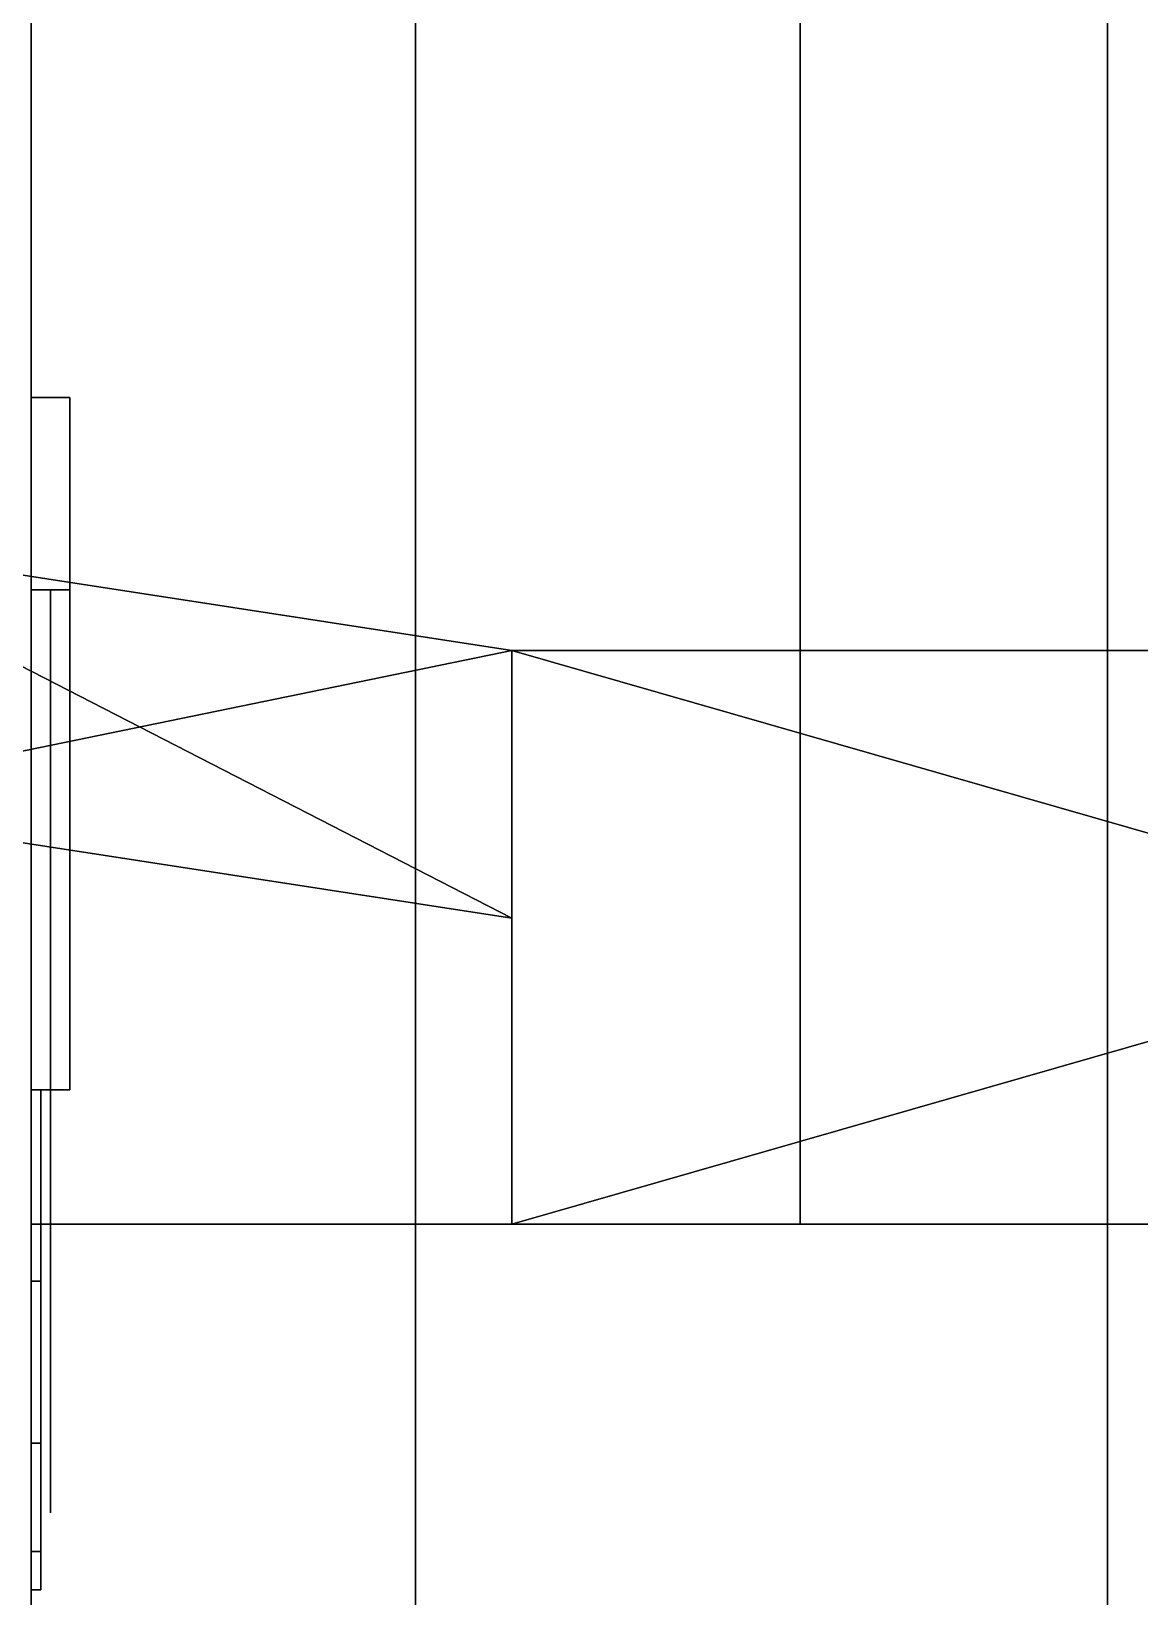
# Model space of a CAD drawing. Extents: x 0 to 3017, y -3657 to 0.
# Drawn here: x 967 to 995.84, y -2503.68 to -2462.98 of the extents above; entities that cross this region are included whole.
import ezdxf

# ---------------------------------------------------------------- set-up
doc = ezdxf.new("R2010")
doc.units = 0
for name, color, linetype in [('LAYER0', 7, 'CONTINUOUS'), ('LAYER1', 7, 'CONTINUOUS'), ('LAYER273', 253, 'CONTINUOUS'), ('LAYER285', 7, 'CONTINUOUS'), ('LAYER286', 7, 'CONTINUOUS'), ('LAYER287', 7, 'CONTINUOUS'), ('LAYER288', 7, 'CONTINUOUS'), ('LAYER289', 7, 'CONTINUOUS'), ('LAYER290', 7, 'CONTINUOUS'), ('LAYER291', 7, 'CONTINUOUS'), ('LAYER293', 7, 'CONTINUOUS'), ('LAYER294', 7, 'CONTINUOUS'), ('LAYER295', 7, 'CONTINUOUS'), ('LAYER297', 7, 'CONTINUOUS'), ('LAYER298', 28, 'CONTINUOUS'), ('LAYER299', 253, 'CONTINUOUS'), ('LAYER300', 28, 'CONTINUOUS'), ('LAYER301', 253, 'CONTINUOUS'), ('LAYER302', 254, 'CONTINUOUS'), ('LAYER303', 28, 'CONTINUOUS'), ('LAYER304', 253, 'CONTINUOUS'), ('LAYER305', 28, 'CONTINUOUS'), ('LAYER306', 253, 'CONTINUOUS'), ('LAYER307', 28, 'CONTINUOUS'), ('LAYER308', 253, 'CONTINUOUS')]:
    doc.layers.add(name, color=color, linetype=linetype)

msp = doc.modelspace()

# ---------------------------------------------------------------- linework, layer by layer
at = {"layer": 'LAYER0'}
for points, invisible_edges in [([(151, -238), (2997, 0), (1089, -2692), (151, -238)], 7), ([(151, -238, 5), (1089, -3657, 5), (151, 0, 5), (151, -238, 5)], 3), ([(151, 0, 5), (1089, -3657, 5), (1089, -2692, 5), (151, 0, 5)], 5), ([(151, 0, 5), (1089, -2692, 5), (2997, 0, 5), (151, 0, 5)], 3), ([(0, -3657), (151, -238), (1089, -3657), (0, -3657)], 3), ([(1089, -3657, 5), (0, -238, 5), (0, -3657, 5), (1089, -3657, 5)], 1), ([(0, -238, 5), (1089, -3657, 5), (151, -238, 5), (0, -238, 5)], 3), ([(1089, -3657), (151, -238), (1089, -2692), (1089, -3657)], 3)]:
    msp.add_3dface(points, dxfattribs=dict(at, invisible_edges=invisible_edges))
at = {"layer": 'LAYER273', "invisible_edges": 1}
for points in [[(977.0002, -2570, 2555), (995.0002, -1990, 2555), (995.0002, -2570, 2555), (977.0002, -2570, 2555)], [(995.0002, -1990, 2555), (977.0002, -2570, 2555), (977.0002, -1990, 2555), (995.0002, -1990, 2555)], [(977.0002, -1990, 2625), (995.0002, -2570, 2625), (995.0002, -1990, 2625), (977.0002, -1990, 2625)], [(995.0002, -2570, 2625), (977.0002, -1990, 2625), (977.0002, -2570, 2625), (995.0002, -2570, 2625)], [(977.0002, -2570, 2555), (977.0002, -1990, 2625), (977.0002, -1990, 2555), (977.0002, -2570, 2555)], [(977.0002, -1990, 2625), (977.0002, -2570, 2555), (977.0002, -2570, 2625), (977.0002, -1990, 2625)], [(995.0002, -2570, 2625), (995.0002, -1990, 2555), (995.0002, -1990, 2625), (995.0002, -2570, 2625)], [(995.0002, -1990, 2555), (995.0002, -2570, 2625), (995.0002, -2570, 2555), (995.0002, -1990, 2555)]]:
    msp.add_3dface(points, dxfattribs=at)
at = {"layer": 'LAYER285', "invisible_edges": 1}
for points in [[(1242.4, -1980, 1375), (967.0002, -2494, 1375), (1242.4, -2494, 1375), (1242.4, -1980, 1375)], [(967.0002, -2494, 1375), (1242.4, -1980, 1375), (967.0002, -1980, 1375), (967.0002, -2494, 1375)], [(967.0002, -1980, 1357), (967.0002, -2494, 1375), (967.0002, -1980, 1375), (967.0002, -1980, 1357)], [(967.0002, -2494, 1375), (967.0002, -1980, 1357), (967.0002, -2494, 1357), (967.0002, -2494, 1375)], [(967.0002, -1980, 1357), (1242.4, -2494, 1357), (967.0002, -2494, 1357), (967.0002, -1980, 1357)], [(1242.4, -2494, 1357), (967.0002, -1980, 1357), (1242.4, -1980, 1357), (1242.4, -2494, 1357)], [(1242.4, -2494, 1357), (967.0002, -2494, 1375), (967.0002, -2494, 1357), (1242.4, -2494, 1357)], [(967.0002, -2494, 1375), (1242.4, -2494, 1357), (1242.4, -2494, 1375), (967.0002, -2494, 1375)]]:
    msp.add_3dface(points, dxfattribs=at)
at = {"layer": 'LAYER286', "invisible_edges": 1}
for points in [[(1242.4, -1980, 1668), (967.0002, -2494, 1668), (1242.4, -2494, 1668), (1242.4, -1980, 1668)], [(967.0002, -2494, 1668), (1242.4, -1980, 1668), (967.0002, -1980, 1668), (967.0002, -2494, 1668)], [(967.0002, -1980, 1650), (967.0002, -2494, 1668), (967.0002, -1980, 1668), (967.0002, -1980, 1650)], [(967.0002, -2494, 1668), (967.0002, -1980, 1650), (967.0002, -2494, 1650), (967.0002, -2494, 1668)], [(967.0002, -1980, 1650), (1242.4, -2494, 1650), (967.0002, -2494, 1650), (967.0002, -1980, 1650)], [(1242.4, -2494, 1650), (967.0002, -1980, 1650), (1242.4, -1980, 1650), (1242.4, -2494, 1650)], [(1242.4, -2494, 1650), (967.0002, -2494, 1668), (967.0002, -2494, 1650), (1242.4, -2494, 1650)], [(967.0002, -2494, 1668), (1242.4, -2494, 1650), (1242.4, -2494, 1668), (967.0002, -2494, 1668)]]:
    msp.add_3dface(points, dxfattribs=at)
at = {"layer": 'LAYER287', "invisible_edges": 1}
for points in [[(1242.4, -1980, 1981), (967.0002, -2494, 1981), (1242.4, -2494, 1981), (1242.4, -1980, 1981)], [(967.0002, -2494, 1981), (1242.4, -1980, 1981), (967.0002, -1980, 1981), (967.0002, -2494, 1981)], [(967.0002, -1980, 1963), (967.0002, -2494, 1981), (967.0002, -1980, 1981), (967.0002, -1980, 1963)], [(967.0002, -2494, 1981), (967.0002, -1980, 1963), (967.0002, -2494, 1963), (967.0002, -2494, 1981)], [(967.0002, -1980, 1963), (1242.4, -2494, 1963), (967.0002, -2494, 1963), (967.0002, -1980, 1963)], [(1242.4, -2494, 1963), (967.0002, -1980, 1963), (1242.4, -1980, 1963), (1242.4, -2494, 1963)], [(1242.4, -2494, 1963), (967.0002, -2494, 1981), (967.0002, -2494, 1963), (1242.4, -2494, 1963)], [(967.0002, -2494, 1981), (1242.4, -2494, 1963), (1242.4, -2494, 1981), (967.0002, -2494, 1981)]]:
    msp.add_3dface(points, dxfattribs=at)
at = {"layer": 'LAYER288', "invisible_edges": 1}
for points in [[(1242.4, -1980, 2294), (967.0002, -2494, 2294), (1242.4, -2494, 2294), (1242.4, -1980, 2294)], [(967.0002, -2494, 2294), (1242.4, -1980, 2294), (967.0002, -1980, 2294), (967.0002, -2494, 2294)], [(967.0002, -1980, 2276), (967.0002, -2494, 2294), (967.0002, -1980, 2294), (967.0002, -1980, 2276)], [(967.0002, -2494, 2294), (967.0002, -1980, 2276), (967.0002, -2494, 2276), (967.0002, -2494, 2294)], [(967.0002, -1980, 2276), (1242.4, -2494, 2276), (967.0002, -2494, 2276), (967.0002, -1980, 2276)], [(1242.4, -2494, 2276), (967.0002, -1980, 2276), (1242.4, -1980, 2276), (1242.4, -2494, 2276)], [(1242.4, -2494, 2276), (967.0002, -2494, 2294), (967.0002, -2494, 2276), (1242.4, -2494, 2276)], [(967.0002, -2494, 2294), (1242.4, -2494, 2276), (1242.4, -2494, 2294), (967.0002, -2494, 2294)]]:
    msp.add_3dface(points, dxfattribs=at)
at = {"layer": 'LAYER289', "invisible_edges": 1}
for points in [[(1242.4, -1980, 411), (967.0002, -2494, 411), (1242.4, -2494, 411), (1242.4, -1980, 411)], [(967.0002, -2494, 411), (1242.4, -1980, 411), (967.0002, -1980, 411), (967.0002, -2494, 411)], [(967.0002, -1980, 393), (967.0002, -2494, 411), (967.0002, -1980, 411), (967.0002, -1980, 393)], [(967.0002, -2494, 411), (967.0002, -1980, 393), (967.0002, -2494, 393), (967.0002, -2494, 411)], [(967.0002, -1980, 393), (1242.4, -2494, 393), (967.0002, -2494, 393), (967.0002, -1980, 393)], [(1242.4, -2494, 393), (967.0002, -1980, 393), (1242.4, -1980, 393), (1242.4, -2494, 393)], [(1242.4, -2494, 393), (967.0002, -2494, 411), (967.0002, -2494, 393), (1242.4, -2494, 393)], [(967.0002, -2494, 411), (1242.4, -2494, 393), (1242.4, -2494, 411), (967.0002, -2494, 411)]]:
    msp.add_3dface(points, dxfattribs=at)
at = {"layer": 'LAYER290', "invisible_edges": 1}
for points in [[(1242.4, -1980, 719), (967.0002, -2494, 719), (1242.4, -2494, 719), (1242.4, -1980, 719)], [(967.0002, -2494, 719), (1242.4, -1980, 719), (967.0002, -1980, 719), (967.0002, -2494, 719)], [(967.0002, -1980, 701), (967.0002, -2494, 719), (967.0002, -1980, 719), (967.0002, -1980, 701)], [(967.0002, -2494, 719), (967.0002, -1980, 701), (967.0002, -2494, 701), (967.0002, -2494, 719)], [(967.0002, -1980, 701), (1242.4, -2494, 701), (967.0002, -2494, 701), (967.0002, -1980, 701)], [(1242.4, -2494, 701), (967.0002, -1980, 701), (1242.4, -1980, 701), (1242.4, -2494, 701)], [(1242.4, -2494, 701), (967.0002, -2494, 719), (967.0002, -2494, 701), (1242.4, -2494, 701)], [(967.0002, -2494, 719), (1242.4, -2494, 701), (1242.4, -2494, 719), (967.0002, -2494, 719)]]:
    msp.add_3dface(points, dxfattribs=at)
at = {"layer": 'LAYER291', "invisible_edges": 1}
for points in [[(1242.4, -1980, 1027), (967.0002, -2494, 1027), (1242.4, -2494, 1027), (1242.4, -1980, 1027)], [(967.0002, -2494, 1027), (1242.4, -1980, 1027), (967.0002, -1980, 1027), (967.0002, -2494, 1027)], [(967.0002, -1980, 1009), (967.0002, -2494, 1027), (967.0002, -1980, 1027), (967.0002, -1980, 1009)], [(967.0002, -2494, 1027), (967.0002, -1980, 1009), (967.0002, -2494, 1009), (967.0002, -2494, 1027)], [(967.0002, -1980, 1009), (1242.4, -2494, 1009), (967.0002, -2494, 1009), (967.0002, -1980, 1009)], [(1242.4, -2494, 1009), (967.0002, -1980, 1009), (1242.4, -1980, 1009), (1242.4, -2494, 1009)], [(1242.4, -2494, 1009), (967.0002, -2494, 1027), (967.0002, -2494, 1009), (1242.4, -2494, 1009)], [(967.0002, -2494, 1027), (1242.4, -2494, 1009), (1242.4, -2494, 1027), (967.0002, -2494, 1027)]]:
    msp.add_3dface(points, dxfattribs=at)
at = {"layer": 'LAYER293', "invisible_edges": 1}
for points in [[(1267, -2494, 5), (967.0002, -2494, 2555), (1267, -2494, 2555), (1267, -2494, 5)], [(967.0002, -2494, 2555), (1267, -2494, 5), (967.0002, -2494, 5), (967.0002, -2494, 2555)], [(1267, -2494, 5), (967.0002, -2512, 5), (967.0002, -2494, 5), (1267, -2494, 5)], [(967.0002, -2512, 5), (1267, -2494, 5), (1267, -2512, 5), (967.0002, -2512, 5)], [(967.0002, -2512, 5), (967.0002, -2494, 2555), (967.0002, -2494, 5), (967.0002, -2512, 5)], [(967.0002, -2494, 2555), (967.0002, -2512, 5), (967.0002, -2512, 2555), (967.0002, -2494, 2555)], [(1267, -2512, 2555), (967.0002, -2494, 2555), (967.0002, -2512, 2555), (1267, -2512, 2555)], [(967.0002, -2494, 2555), (1267, -2512, 2555), (1267, -2494, 2555), (967.0002, -2494, 2555)]]:
    msp.add_3dface(points, dxfattribs=at)
at = {"layer": 'LAYER294', "invisible_edges": 1}
for points in [[(1267, -2494, 85), (967.0002, -1980, 85), (1267, -1980, 85), (1267, -2494, 85)], [(967.0002, -1980, 85), (1267, -2494, 85), (967.0002, -2494, 85), (967.0002, -1980, 85)], [(967.0002, -2494, 103), (967.0002, -1980, 85), (967.0002, -2494, 85), (967.0002, -2494, 103)], [(967.0002, -1980, 85), (967.0002, -2494, 103), (967.0002, -1980, 103), (967.0002, -1980, 85)], [(967.0002, -2494, 103), (1267, -1980, 103), (967.0002, -1980, 103), (967.0002, -2494, 103)], [(1267, -1980, 103), (967.0002, -2494, 103), (1267, -2494, 103), (1267, -1980, 103)], [(1267, -2494, 85), (967.0002, -2494, 103), (967.0002, -2494, 85), (1267, -2494, 85)], [(967.0002, -2494, 103), (1267, -2494, 85), (1267, -2494, 103), (967.0002, -2494, 103)]]:
    msp.add_3dface(points, dxfattribs=at)
at = {"layer": 'LAYER295', "invisible_edges": 1}
for points in [[(987.0002, -2494, 5), (1005, -1980, 5), (1005, -2494, 5), (987.0002, -2494, 5)], [(1005, -1980, 5), (987.0002, -2494, 5), (987.0002, -1980, 5), (1005, -1980, 5)], [(987.0002, -1980, 85), (1005, -2494, 85), (1005, -1980, 85), (987.0002, -1980, 85)], [(1005, -2494, 85), (987.0002, -1980, 85), (987.0002, -2494, 85), (1005, -2494, 85)], [(987.0002, -2494, 5), (987.0002, -1980, 85), (987.0002, -1980, 5), (987.0002, -2494, 5)], [(987.0002, -1980, 85), (987.0002, -2494, 5), (987.0002, -2494, 85), (987.0002, -1980, 85)], [(1005, -2494, 85), (987.0002, -2494, 5), (1005, -2494, 5), (1005, -2494, 85)], [(987.0002, -2494, 5), (1005, -2494, 85), (987.0002, -2494, 85), (987.0002, -2494, 5)]]:
    msp.add_3dface(points, dxfattribs=at)
at = {"layer": 'LAYER297', "invisible_edges": 1}
for points in [[(1267, -1980, 2554), (967.0002, -2494, 2554), (1267, -2494, 2554), (1267, -1980, 2554)], [(967.0002, -2494, 2554), (1267, -1980, 2554), (967.0002, -1980, 2554), (967.0002, -2494, 2554)], [(967.0002, -1980, 2536), (967.0002, -2494, 2554), (967.0002, -1980, 2554), (967.0002, -1980, 2536)], [(967.0002, -2494, 2554), (967.0002, -1980, 2536), (967.0002, -2494, 2536), (967.0002, -2494, 2554)], [(967.0002, -1980, 2536), (1267, -2494, 2536), (967.0002, -2494, 2536), (967.0002, -1980, 2536)], [(1267, -2494, 2536), (967.0002, -1980, 2536), (1267, -1980, 2536), (1267, -2494, 2536)], [(1267, -2494, 2536), (967.0002, -2494, 2554), (967.0002, -2494, 2536), (1267, -2494, 2536)], [(967.0002, -2494, 2554), (1267, -2494, 2536), (1267, -2494, 2554), (967.0002, -2494, 2554)]]:
    msp.add_3dface(points, dxfattribs=at)
at = {"layer": 'LAYER298'}
for points in [[(968.0002, -2472.5, 209), (967.0002, -2472.5, 209), (968.0002, -2472.5, 209)], [(968.0002, -2490.5, 167), (967.0002, -2490.5, 167), (967.0002, -2472.5, 167), (968.0002, -2472.5, 167)], [(967.0002, -2472.5, 167), (967.0002, -2472.5, 209), (968.0002, -2472.5, 209), (968.0002, -2472.5, 167)], [(968.0002, -2490.5, 209), (967.0002, -2490.5, 209), (967.0002, -2472.5, 209), (968.0002, -2472.5, 209)], [(967.0002, -2472.5, 167), (967.0002, -2490.5, 167), (967.0002, -2490.5, 209), (967.0002, -2472.5, 209)], [(968.0002, -2472.5, 167), (968.0002, -2490.5, 167), (968.0002, -2490.5, 167), (968.0002, -2472.5, 167)], [(968.0002, -2472.5, 209), (968.0002, -2490.5, 209), (968.0002, -2490.5, 209), (968.0002, -2472.5, 209)], [(967.0002, -2477.5, 179), (967.0002, -2477.5, 197), (967.0002, -2477.5, 179)], [(968.0002, -2477.5, 179), (967.0002, -2477.5, 179), (967.0002, -2477.5, 197), (968.0002, -2477.5, 197)], [(968.0002, -2477.5, 179), (967.0002, -2477.5, 179), (967.0002, -2490.5, 179), (968.0002, -2490.5, 179)], [(968.0002, -2477.5, 197), (967.0002, -2477.5, 197), (967.0002, -2490.5, 197), (968.0002, -2490.5, 197)], [(967.0002, -2490.5, 179), (967.0002, -2490.5, 167), (967.0002, -2490.5, 179)], [(967.0002, -2490.5, 197), (967.0002, -2490.5, 209), (967.0002, -2490.5, 197)], [(968.0002, -2490.5, 179), (967.0002, -2490.5, 179), (967.0002, -2490.5, 167), (968.0002, -2490.5, 167)], [(968.0002, -2490.5, 197), (967.0002, -2490.5, 197), (967.0002, -2490.5, 209), (968.0002, -2490.5, 209)]]:
    msp.add_3dface(points, dxfattribs=at)
for points, invisible_edges in [([(968.0002, -2472.5, 209), (968.0002, -2472.5, 167), (968.0002, -2477.5, 179), (968.0002, -2477.5, 197)], 10), ([(968.0002, -2472.5, 167), (968.0002, -2477.5, 179), (968.0002, -2490.5, 179), (968.0002, -2490.5, 167)], 1), ([(968.0002, -2472.5, 209), (968.0002, -2477.5, 197), (968.0002, -2490.5, 197), (968.0002, -2490.5, 209)], 1), ([(967.5002, -2490.5, 197), (967.5002, -2490.5, 179), (967.5002, -2477.5, 179), (967.5002, -2477.5, 197)], 1), ([(967.2502, -2490.5, 175), (967.2502, -2495.475, 175.9896), (967.2502, -2494.5, 182.5), (967.2502, -2490.5, 179)], 2), ([(967.2502, -2495.475, 200.0104), (967.2502, -2490.5, 201), (967.2502, -2490.5, 197), (967.2502, -2494.5, 193.5)], 8), ([(967.5002, -2494.709, 193.3167), (967.5002, -2494.5, 182.5), (967.5002, -2490.5, 179), (967.5002, -2490.5, 197)], 5), ([(967.2502, -2495.475, 175.9896), (967.2502, -2499.692, 178.8076), (967.2502, -2498, 182.5), (967.2502, -2494.5, 182.5)], 10), ([(967.2502, -2499.692, 197.1924), (967.2502, -2495.475, 200.0104), (967.2502, -2494.5, 193.5), (967.2502, -2498, 193.5)], 10), ([(967.5002, -2501.5, 193.5), (967.5002, -2501.5, 182.5), (967.5002, -2494.5, 182.5), (967.5002, -2494.709, 193.3167)], 4), ([(967.2502, -2499.692, 178.8076), (967.2502, -2502.51, 183.0251), (967.2502, -2501.5, 182.5), (967.2502, -2498, 182.5)], 10), ([(967.2502, -2502.51, 192.9749), (967.2502, -2499.692, 197.1924), (967.2502, -2498, 193.5), (967.2502, -2501.5, 193.5)], 10), ([(967.2502, -2502.51, 183.0251), (967.2502, -2503.5, 188), (967.2502, -2501.5, 188), (967.2502, -2501.5, 182.5)], 10), ([(967.2502, -2503.5, 188), (967.2502, -2502.51, 192.9749), (967.2502, -2501.5, 193.5), (967.2502, -2501.5, 188)], 10)]:
    msp.add_3dface(points, dxfattribs=dict(at, invisible_edges=invisible_edges))
at = {"layer": 'LAYER299'}
for points in [[(960.1348, -2483.058, 181.2174), (960.1348, -2476.094, 181.2174), (979.5002, -2486.042, 181.2174), (960.1348, -2483.058, 181.2174)], [(979.5002, -2486.042, 181.2174), (960.1348, -2476.094, 181.2174), (979.5002, -2479.079, 181.2174), (979.5002, -2486.042, 181.2174)], [(960.1348, -2483.058, 194.7826), (979.5002, -2479.079, 194.7826), (960.1348, -2476.094, 194.7826), (960.1348, -2483.058, 194.7826)], [(960.1348, -2476.094, 181.2174), (960.1348, -2476.094, 194.7826), (979.5002, -2479.079, 181.2174), (960.1348, -2476.094, 181.2174)], [(979.5002, -2479.079, 181.2174), (960.1348, -2476.094, 194.7826), (979.5002, -2479.079, 194.7826), (979.5002, -2479.079, 181.2174)], [(979.5002, -2486.042, 194.7826), (979.5002, -2479.079, 194.7826), (960.1348, -2483.058, 194.7826), (979.5002, -2486.042, 194.7826)], [(979.5002, -2494, 181.2174), (979.5002, -2479.079, 181.2174), (1031.5, -2494, 181.2174), (979.5002, -2494, 181.2174)], [(1031.5, -2494, 181.2174), (979.5002, -2479.079, 181.2174), (1031.5, -2479.079, 181.2174), (1031.5, -2494, 181.2174)], [(1031.5, -2494, 194.7826), (1031.5, -2479.079, 194.7826), (979.5002, -2494, 194.7826), (1031.5, -2494, 194.7826)], [(979.5002, -2494, 194.7826), (1031.5, -2479.079, 194.7826), (979.5002, -2479.079, 194.7826), (979.5002, -2494, 194.7826)], [(979.5002, -2479.079, 181.2174), (979.5002, -2479.079, 194.7826), (1031.5, -2479.079, 181.2174), (979.5002, -2479.079, 181.2174)], [(1031.5, -2479.079, 181.2174), (979.5002, -2479.079, 194.7826), (1031.5, -2479.079, 194.7826), (1031.5, -2479.079, 181.2174)]]:
    msp.add_3dface(points, dxfattribs=at)
at = {"layer": 'LAYER300'}
for points in [[(968.0002, -2472.5, 775), (967.0002, -2472.5, 775), (968.0002, -2472.5, 775)], [(968.0002, -2490.5, 733), (967.0002, -2490.5, 733), (967.0002, -2472.5, 733), (968.0002, -2472.5, 733)], [(967.0002, -2472.5, 733), (967.0002, -2472.5, 775), (968.0002, -2472.5, 775), (968.0002, -2472.5, 733)], [(968.0002, -2490.5, 775), (967.0002, -2490.5, 775), (967.0002, -2472.5, 775), (968.0002, -2472.5, 775)], [(967.0002, -2472.5, 733), (967.0002, -2490.5, 733), (967.0002, -2490.5, 775), (967.0002, -2472.5, 775)], [(968.0002, -2472.5, 733), (968.0002, -2490.5, 733), (968.0002, -2490.5, 733), (968.0002, -2472.5, 733)], [(968.0002, -2472.5, 775), (968.0002, -2490.5, 775), (968.0002, -2490.5, 775), (968.0002, -2472.5, 775)], [(967.0002, -2477.5, 745), (967.0002, -2477.5, 763), (967.0002, -2477.5, 745)], [(968.0002, -2477.5, 745), (967.0002, -2477.5, 745), (967.0002, -2477.5, 763), (968.0002, -2477.5, 763)], [(968.0002, -2477.5, 745), (967.0002, -2477.5, 745), (967.0002, -2490.5, 745), (968.0002, -2490.5, 745)], [(968.0002, -2477.5, 763), (967.0002, -2477.5, 763), (967.0002, -2490.5, 763), (968.0002, -2490.5, 763)], [(967.0002, -2490.5, 745), (967.0002, -2490.5, 733), (967.0002, -2490.5, 745)], [(967.0002, -2490.5, 763), (967.0002, -2490.5, 775), (967.0002, -2490.5, 763)], [(968.0002, -2490.5, 745), (967.0002, -2490.5, 745), (967.0002, -2490.5, 733), (968.0002, -2490.5, 733)], [(968.0002, -2490.5, 763), (967.0002, -2490.5, 763), (967.0002, -2490.5, 775), (968.0002, -2490.5, 775)]]:
    msp.add_3dface(points, dxfattribs=at)
for points, invisible_edges in [([(968.0002, -2472.5, 775), (968.0002, -2472.5, 733), (968.0002, -2477.5, 745), (968.0002, -2477.5, 763)], 10), ([(968.0002, -2472.5, 733), (968.0002, -2477.5, 745), (968.0002, -2490.5, 745), (968.0002, -2490.5, 733)], 1), ([(968.0002, -2472.5, 775), (968.0002, -2477.5, 763), (968.0002, -2490.5, 763), (968.0002, -2490.5, 775)], 1), ([(967.5002, -2490.5, 763), (967.5002, -2490.5, 745), (967.5002, -2477.5, 745), (967.5002, -2477.5, 763)], 1), ([(967.2502, -2490.5, 741), (967.2502, -2495.475, 741.9896), (967.2502, -2494.5, 748.5), (967.2502, -2490.5, 745)], 2), ([(967.2502, -2495.475, 766.0104), (967.2502, -2490.5, 767), (967.2502, -2490.5, 763), (967.2502, -2494.5, 759.5)], 8), ([(967.5002, -2494.709, 759.3167), (967.5002, -2494.5, 748.5), (967.5002, -2490.5, 745), (967.5002, -2490.5, 763)], 5), ([(967.2502, -2495.475, 741.9896), (967.2502, -2499.692, 744.8076), (967.2502, -2498, 748.5), (967.2502, -2494.5, 748.5)], 10), ([(967.2502, -2499.692, 763.1924), (967.2502, -2495.475, 766.0104), (967.2502, -2494.5, 759.5), (967.2502, -2498, 759.5)], 10), ([(967.5002, -2501.5, 759.5), (967.5002, -2501.5, 748.5), (967.5002, -2494.5, 748.5), (967.5002, -2494.709, 759.3167)], 4), ([(967.2502, -2499.692, 744.8076), (967.2502, -2502.51, 749.0251), (967.2502, -2501.5, 748.5), (967.2502, -2498, 748.5)], 10), ([(967.2502, -2502.51, 758.9749), (967.2502, -2499.692, 763.1924), (967.2502, -2498, 759.5), (967.2502, -2501.5, 759.5)], 10), ([(967.2502, -2502.51, 749.0251), (967.2502, -2503.5, 754), (967.2502, -2501.5, 754), (967.2502, -2501.5, 748.5)], 10), ([(967.2502, -2503.5, 754), (967.2502, -2502.51, 758.9749), (967.2502, -2501.5, 759.5), (967.2502, -2501.5, 754)], 10)]:
    msp.add_3dface(points, dxfattribs=dict(at, invisible_edges=invisible_edges))
at = {"layer": 'LAYER301'}
for points in [[(960.1348, -2483.058, 747.2174), (960.1348, -2476.094, 747.2174), (979.5002, -2486.042, 747.2174), (960.1348, -2483.058, 747.2174)], [(979.5002, -2486.042, 747.2174), (960.1348, -2476.094, 747.2174), (979.5002, -2479.079, 747.2174), (979.5002, -2486.042, 747.2174)], [(960.1348, -2483.058, 760.7826), (979.5002, -2479.079, 760.7826), (960.1348, -2476.094, 760.7826), (960.1348, -2483.058, 760.7826)], [(960.1348, -2476.094, 747.2174), (960.1348, -2476.094, 760.7826), (979.5002, -2479.079, 747.2174), (960.1348, -2476.094, 747.2174)], [(979.5002, -2479.079, 747.2174), (960.1348, -2476.094, 760.7826), (979.5002, -2479.079, 760.7826), (979.5002, -2479.079, 747.2174)], [(979.5002, -2486.042, 760.7826), (979.5002, -2479.079, 760.7826), (960.1348, -2483.058, 760.7826), (979.5002, -2486.042, 760.7826)], [(979.5002, -2494, 747.2174), (979.5002, -2479.079, 747.2174), (1031.5, -2494, 747.2174), (979.5002, -2494, 747.2174)], [(1031.5, -2494, 747.2174), (979.5002, -2479.079, 747.2174), (1031.5, -2479.079, 747.2174), (1031.5, -2494, 747.2174)], [(1031.5, -2494, 760.7826), (1031.5, -2479.079, 760.7826), (979.5002, -2494, 760.7826), (1031.5, -2494, 760.7826)], [(979.5002, -2494, 760.7826), (1031.5, -2479.079, 760.7826), (979.5002, -2479.079, 760.7826), (979.5002, -2494, 760.7826)], [(979.5002, -2479.079, 747.2174), (979.5002, -2479.079, 760.7826), (1031.5, -2479.079, 747.2174), (979.5002, -2479.079, 747.2174)], [(1031.5, -2479.079, 747.2174), (979.5002, -2479.079, 760.7826), (1031.5, -2479.079, 760.7826), (1031.5, -2479.079, 747.2174)]]:
    msp.add_3dface(points, dxfattribs=at)
at = {"layer": 'LAYER302', "invisible_edges": 1}
for points in [[(949.0002, -1964, 88), (967.0002, -2510, 88), (949.0002, -2510, 88), (949.0002, -1964, 88)], [(967.0002, -2510, 88), (949.0002, -1964, 88), (967.0002, -1964, 88), (967.0002, -2510, 88)], [(967.0002, -1964, 2552), (949.0002, -2510, 2552), (967.0002, -2510, 2552), (967.0002, -1964, 2552)], [(949.0002, -2510, 2552), (967.0002, -1964, 2552), (949.0002, -1964, 2552), (949.0002, -2510, 2552)], [(967.0002, -1964, 2552), (967.0002, -2510, 88), (967.0002, -1964, 88), (967.0002, -1964, 2552)], [(967.0002, -2510, 88), (967.0002, -1964, 2552), (967.0002, -2510, 2552), (967.0002, -2510, 88)]]:
    msp.add_3dface(points, dxfattribs=at)
at = {"layer": 'LAYER303'}
for points in [[(968.0002, -2472.5, 1341), (967.0002, -2472.5, 1341), (968.0002, -2472.5, 1341)], [(968.0002, -2490.5, 1299), (967.0002, -2490.5, 1299), (967.0002, -2472.5, 1299), (968.0002, -2472.5, 1299)], [(967.0002, -2472.5, 1299), (967.0002, -2472.5, 1341), (968.0002, -2472.5, 1341), (968.0002, -2472.5, 1299)], [(968.0002, -2490.5, 1341), (967.0002, -2490.5, 1341), (967.0002, -2472.5, 1341), (968.0002, -2472.5, 1341)], [(967.0002, -2472.5, 1299), (967.0002, -2490.5, 1299), (967.0002, -2490.5, 1341), (967.0002, -2472.5, 1341)], [(968.0002, -2472.5, 1299), (968.0002, -2490.5, 1299), (968.0002, -2490.5, 1299), (968.0002, -2472.5, 1299)], [(968.0002, -2472.5, 1341), (968.0002, -2490.5, 1341), (968.0002, -2490.5, 1341), (968.0002, -2472.5, 1341)], [(967.0002, -2477.5, 1311), (967.0002, -2477.5, 1329), (967.0002, -2477.5, 1311)], [(968.0002, -2477.5, 1311), (967.0002, -2477.5, 1311), (967.0002, -2477.5, 1329), (968.0002, -2477.5, 1329)], [(968.0002, -2477.5, 1311), (967.0002, -2477.5, 1311), (967.0002, -2490.5, 1311), (968.0002, -2490.5, 1311)], [(968.0002, -2477.5, 1329), (967.0002, -2477.5, 1329), (967.0002, -2490.5, 1329), (968.0002, -2490.5, 1329)], [(967.0002, -2490.5, 1311), (967.0002, -2490.5, 1299), (967.0002, -2490.5, 1311)], [(967.0002, -2490.5, 1329), (967.0002, -2490.5, 1341), (967.0002, -2490.5, 1329)], [(968.0002, -2490.5, 1311), (967.0002, -2490.5, 1311), (967.0002, -2490.5, 1299), (968.0002, -2490.5, 1299)], [(968.0002, -2490.5, 1329), (967.0002, -2490.5, 1329), (967.0002, -2490.5, 1341), (968.0002, -2490.5, 1341)]]:
    msp.add_3dface(points, dxfattribs=at)
for points, invisible_edges in [([(968.0002, -2472.5, 1341), (968.0002, -2472.5, 1299), (968.0002, -2477.5, 1311), (968.0002, -2477.5, 1329)], 10), ([(968.0002, -2472.5, 1299), (968.0002, -2477.5, 1311), (968.0002, -2490.5, 1311), (968.0002, -2490.5, 1299)], 1), ([(968.0002, -2472.5, 1341), (968.0002, -2477.5, 1329), (968.0002, -2490.5, 1329), (968.0002, -2490.5, 1341)], 1), ([(967.5002, -2490.5, 1329), (967.5002, -2490.5, 1311), (967.5002, -2477.5, 1311), (967.5002, -2477.5, 1329)], 1), ([(967.2502, -2490.5, 1307), (967.2502, -2495.475, 1307.99), (967.2502, -2494.5, 1314.5), (967.2502, -2490.5, 1311)], 2), ([(967.2502, -2495.475, 1332.01), (967.2502, -2490.5, 1333), (967.2502, -2490.5, 1329), (967.2502, -2494.5, 1325.5)], 8), ([(967.5002, -2494.709, 1325.317), (967.5002, -2494.5, 1314.5), (967.5002, -2490.5, 1311), (967.5002, -2490.5, 1329)], 5), ([(967.2502, -2495.475, 1307.99), (967.2502, -2499.692, 1310.808), (967.2502, -2498, 1314.5), (967.2502, -2494.5, 1314.5)], 10), ([(967.2502, -2499.692, 1329.192), (967.2502, -2495.475, 1332.01), (967.2502, -2494.5, 1325.5), (967.2502, -2498, 1325.5)], 10), ([(967.5002, -2501.5, 1325.5), (967.5002, -2501.5, 1314.5), (967.5002, -2494.5, 1314.5), (967.5002, -2494.709, 1325.317)], 4), ([(967.2502, -2499.692, 1310.808), (967.2502, -2502.51, 1315.025), (967.2502, -2501.5, 1314.5), (967.2502, -2498, 1314.5)], 10), ([(967.2502, -2502.51, 1324.975), (967.2502, -2499.692, 1329.192), (967.2502, -2498, 1325.5), (967.2502, -2501.5, 1325.5)], 10), ([(967.2502, -2502.51, 1315.025), (967.2502, -2503.5, 1320), (967.2502, -2501.5, 1320), (967.2502, -2501.5, 1314.5)], 10), ([(967.2502, -2503.5, 1320), (967.2502, -2502.51, 1324.975), (967.2502, -2501.5, 1325.5), (967.2502, -2501.5, 1320)], 10)]:
    msp.add_3dface(points, dxfattribs=dict(at, invisible_edges=invisible_edges))
at = {"layer": 'LAYER304'}
for points in [[(960.1348, -2483.058, 1313.217), (960.1348, -2476.094, 1313.217), (979.5002, -2486.042, 1313.217), (960.1348, -2483.058, 1313.217)], [(979.5002, -2486.042, 1313.217), (960.1348, -2476.094, 1313.217), (979.5002, -2479.079, 1313.217), (979.5002, -2486.042, 1313.217)], [(960.1348, -2483.058, 1326.783), (979.5002, -2479.079, 1326.783), (960.1348, -2476.094, 1326.783), (960.1348, -2483.058, 1326.783)], [(960.1348, -2476.094, 1313.217), (960.1348, -2476.094, 1326.783), (979.5002, -2479.079, 1313.217), (960.1348, -2476.094, 1313.217)], [(979.5002, -2479.079, 1313.217), (960.1348, -2476.094, 1326.783), (979.5002, -2479.079, 1326.783), (979.5002, -2479.079, 1313.217)], [(979.5002, -2486.042, 1326.783), (979.5002, -2479.079, 1326.783), (960.1348, -2483.058, 1326.783), (979.5002, -2486.042, 1326.783)], [(979.5002, -2494, 1313.217), (979.5002, -2479.079, 1313.217), (1031.5, -2494, 1313.217), (979.5002, -2494, 1313.217)], [(1031.5, -2494, 1313.217), (979.5002, -2479.079, 1313.217), (1031.5, -2479.079, 1313.217), (1031.5, -2494, 1313.217)], [(1031.5, -2494, 1326.783), (1031.5, -2479.079, 1326.783), (979.5002, -2494, 1326.783), (1031.5, -2494, 1326.783)], [(979.5002, -2494, 1326.783), (1031.5, -2479.079, 1326.783), (979.5002, -2479.079, 1326.783), (979.5002, -2494, 1326.783)], [(979.5002, -2479.079, 1313.217), (979.5002, -2479.079, 1326.783), (1031.5, -2479.079, 1313.217), (979.5002, -2479.079, 1313.217)], [(1031.5, -2479.079, 1313.217), (979.5002, -2479.079, 1326.783), (1031.5, -2479.079, 1326.783), (1031.5, -2479.079, 1313.217)]]:
    msp.add_3dface(points, dxfattribs=at)
at = {"layer": 'LAYER305'}
for points in [[(968.0002, -2472.5, 1907), (967.0002, -2472.5, 1907), (968.0002, -2472.5, 1907)], [(968.0002, -2490.5, 1865), (967.0002, -2490.5, 1865), (967.0002, -2472.5, 1865), (968.0002, -2472.5, 1865)], [(967.0002, -2472.5, 1865), (967.0002, -2472.5, 1907), (968.0002, -2472.5, 1907), (968.0002, -2472.5, 1865)], [(968.0002, -2490.5, 1907), (967.0002, -2490.5, 1907), (967.0002, -2472.5, 1907), (968.0002, -2472.5, 1907)], [(967.0002, -2472.5, 1865), (967.0002, -2490.5, 1865), (967.0002, -2490.5, 1907), (967.0002, -2472.5, 1907)], [(968.0002, -2472.5, 1865), (968.0002, -2490.5, 1865), (968.0002, -2490.5, 1865), (968.0002, -2472.5, 1865)], [(968.0002, -2472.5, 1907), (968.0002, -2490.5, 1907), (968.0002, -2490.5, 1907), (968.0002, -2472.5, 1907)], [(967.0002, -2477.5, 1877), (967.0002, -2477.5, 1895), (967.0002, -2477.5, 1877)], [(968.0002, -2477.5, 1877), (967.0002, -2477.5, 1877), (967.0002, -2477.5, 1895), (968.0002, -2477.5, 1895)], [(968.0002, -2477.5, 1877), (967.0002, -2477.5, 1877), (967.0002, -2490.5, 1877), (968.0002, -2490.5, 1877)], [(968.0002, -2477.5, 1895), (967.0002, -2477.5, 1895), (967.0002, -2490.5, 1895), (968.0002, -2490.5, 1895)], [(967.0002, -2490.5, 1877), (967.0002, -2490.5, 1865), (967.0002, -2490.5, 1877)], [(967.0002, -2490.5, 1895), (967.0002, -2490.5, 1907), (967.0002, -2490.5, 1895)], [(968.0002, -2490.5, 1877), (967.0002, -2490.5, 1877), (967.0002, -2490.5, 1865), (968.0002, -2490.5, 1865)], [(968.0002, -2490.5, 1895), (967.0002, -2490.5, 1895), (967.0002, -2490.5, 1907), (968.0002, -2490.5, 1907)]]:
    msp.add_3dface(points, dxfattribs=at)
for points, invisible_edges in [([(968.0002, -2472.5, 1907), (968.0002, -2472.5, 1865), (968.0002, -2477.5, 1877), (968.0002, -2477.5, 1895)], 10), ([(968.0002, -2472.5, 1865), (968.0002, -2477.5, 1877), (968.0002, -2490.5, 1877), (968.0002, -2490.5, 1865)], 1), ([(968.0002, -2472.5, 1907), (968.0002, -2477.5, 1895), (968.0002, -2490.5, 1895), (968.0002, -2490.5, 1907)], 1), ([(967.5002, -2490.5, 1895), (967.5002, -2490.5, 1877), (967.5002, -2477.5, 1877), (967.5002, -2477.5, 1895)], 1), ([(967.2502, -2490.5, 1873), (967.2502, -2495.475, 1873.99), (967.2502, -2494.5, 1880.5), (967.2502, -2490.5, 1877)], 2), ([(967.2502, -2495.475, 1898.01), (967.2502, -2490.5, 1899), (967.2502, -2490.5, 1895), (967.2502, -2494.5, 1891.5)], 8), ([(967.5002, -2494.709, 1891.317), (967.5002, -2494.5, 1880.5), (967.5002, -2490.5, 1877), (967.5002, -2490.5, 1895)], 5), ([(967.2502, -2495.475, 1873.99), (967.2502, -2499.692, 1876.808), (967.2502, -2498, 1880.5), (967.2502, -2494.5, 1880.5)], 10), ([(967.2502, -2499.692, 1895.192), (967.2502, -2495.475, 1898.01), (967.2502, -2494.5, 1891.5), (967.2502, -2498, 1891.5)], 10), ([(967.5002, -2501.5, 1891.5), (967.5002, -2501.5, 1880.5), (967.5002, -2494.5, 1880.5), (967.5002, -2494.709, 1891.317)], 4), ([(967.2502, -2499.692, 1876.808), (967.2502, -2502.51, 1881.025), (967.2502, -2501.5, 1880.5), (967.2502, -2498, 1880.5)], 10), ([(967.2502, -2502.51, 1890.975), (967.2502, -2499.692, 1895.192), (967.2502, -2498, 1891.5), (967.2502, -2501.5, 1891.5)], 10), ([(967.2502, -2502.51, 1881.025), (967.2502, -2503.5, 1886), (967.2502, -2501.5, 1886), (967.2502, -2501.5, 1880.5)], 10), ([(967.2502, -2503.5, 1886), (967.2502, -2502.51, 1890.975), (967.2502, -2501.5, 1891.5), (967.2502, -2501.5, 1886)], 10)]:
    msp.add_3dface(points, dxfattribs=dict(at, invisible_edges=invisible_edges))
at = {"layer": 'LAYER306'}
for points in [[(960.1348, -2483.058, 1879.217), (960.1348, -2476.094, 1879.217), (979.5002, -2486.042, 1879.217), (960.1348, -2483.058, 1879.217)], [(979.5002, -2486.042, 1879.217), (960.1348, -2476.094, 1879.217), (979.5002, -2479.079, 1879.217), (979.5002, -2486.042, 1879.217)], [(960.1348, -2483.058, 1892.783), (979.5002, -2479.079, 1892.783), (960.1348, -2476.094, 1892.783), (960.1348, -2483.058, 1892.783)], [(960.1348, -2476.094, 1879.217), (960.1348, -2476.094, 1892.783), (979.5002, -2479.079, 1879.217), (960.1348, -2476.094, 1879.217)], [(979.5002, -2479.079, 1879.217), (960.1348, -2476.094, 1892.783), (979.5002, -2479.079, 1892.783), (979.5002, -2479.079, 1879.217)], [(979.5002, -2486.042, 1892.783), (979.5002, -2479.079, 1892.783), (960.1348, -2483.058, 1892.783), (979.5002, -2486.042, 1892.783)], [(979.5002, -2494, 1879.217), (979.5002, -2479.079, 1879.217), (1031.5, -2494, 1879.217), (979.5002, -2494, 1879.217)], [(1031.5, -2494, 1879.217), (979.5002, -2479.079, 1879.217), (1031.5, -2479.079, 1879.217), (1031.5, -2494, 1879.217)], [(1031.5, -2494, 1892.783), (1031.5, -2479.079, 1892.783), (979.5002, -2494, 1892.783), (1031.5, -2494, 1892.783)], [(979.5002, -2494, 1892.783), (1031.5, -2479.079, 1892.783), (979.5002, -2479.079, 1892.783), (979.5002, -2494, 1892.783)], [(979.5002, -2479.079, 1879.217), (979.5002, -2479.079, 1892.783), (1031.5, -2479.079, 1879.217), (979.5002, -2479.079, 1879.217)], [(1031.5, -2479.079, 1879.217), (979.5002, -2479.079, 1892.783), (1031.5, -2479.079, 1892.783), (1031.5, -2479.079, 1879.217)]]:
    msp.add_3dface(points, dxfattribs=at)
at = {"layer": 'LAYER307'}
for points in [[(968.0002, -2472.5, 2473), (967.0002, -2472.5, 2473), (968.0002, -2472.5, 2473)], [(968.0002, -2490.5, 2431), (967.0002, -2490.5, 2431), (967.0002, -2472.5, 2431), (968.0002, -2472.5, 2431)], [(967.0002, -2472.5, 2431), (967.0002, -2472.5, 2473), (968.0002, -2472.5, 2473), (968.0002, -2472.5, 2431)], [(968.0002, -2490.5, 2473), (967.0002, -2490.5, 2473), (967.0002, -2472.5, 2473), (968.0002, -2472.5, 2473)], [(967.0002, -2472.5, 2431), (967.0002, -2490.5, 2431), (967.0002, -2490.5, 2473), (967.0002, -2472.5, 2473)], [(968.0002, -2472.5, 2431), (968.0002, -2490.5, 2431), (968.0002, -2490.5, 2431), (968.0002, -2472.5, 2431)], [(968.0002, -2472.5, 2473), (968.0002, -2490.5, 2473), (968.0002, -2490.5, 2473), (968.0002, -2472.5, 2473)], [(967.0002, -2477.5, 2443), (967.0002, -2477.5, 2461), (967.0002, -2477.5, 2443)], [(968.0002, -2477.5, 2443), (967.0002, -2477.5, 2443), (967.0002, -2477.5, 2461), (968.0002, -2477.5, 2461)], [(968.0002, -2477.5, 2443), (967.0002, -2477.5, 2443), (967.0002, -2490.5, 2443), (968.0002, -2490.5, 2443)], [(968.0002, -2477.5, 2461), (967.0002, -2477.5, 2461), (967.0002, -2490.5, 2461), (968.0002, -2490.5, 2461)], [(967.0002, -2490.5, 2443), (967.0002, -2490.5, 2431), (967.0002, -2490.5, 2443)], [(967.0002, -2490.5, 2461), (967.0002, -2490.5, 2473), (967.0002, -2490.5, 2461)], [(968.0002, -2490.5, 2443), (967.0002, -2490.5, 2443), (967.0002, -2490.5, 2431), (968.0002, -2490.5, 2431)], [(968.0002, -2490.5, 2461), (967.0002, -2490.5, 2461), (967.0002, -2490.5, 2473), (968.0002, -2490.5, 2473)]]:
    msp.add_3dface(points, dxfattribs=at)
for points, invisible_edges in [([(968.0002, -2472.5, 2473), (968.0002, -2472.5, 2431), (968.0002, -2477.5, 2443), (968.0002, -2477.5, 2461)], 10), ([(968.0002, -2472.5, 2431), (968.0002, -2477.5, 2443), (968.0002, -2490.5, 2443), (968.0002, -2490.5, 2431)], 1), ([(968.0002, -2472.5, 2473), (968.0002, -2477.5, 2461), (968.0002, -2490.5, 2461), (968.0002, -2490.5, 2473)], 1), ([(967.5002, -2490.5, 2461), (967.5002, -2490.5, 2443), (967.5002, -2477.5, 2443), (967.5002, -2477.5, 2461)], 1), ([(967.2502, -2490.5, 2439), (967.2502, -2495.475, 2439.99), (967.2502, -2494.5, 2446.5), (967.2502, -2490.5, 2443)], 2), ([(967.2502, -2495.475, 2464.01), (967.2502, -2490.5, 2465), (967.2502, -2490.5, 2461), (967.2502, -2494.5, 2457.5)], 8), ([(967.5002, -2494.709, 2457.317), (967.5002, -2494.5, 2446.5), (967.5002, -2490.5, 2443), (967.5002, -2490.5, 2461)], 5), ([(967.2502, -2495.475, 2439.99), (967.2502, -2499.692, 2442.808), (967.2502, -2498, 2446.5), (967.2502, -2494.5, 2446.5)], 10), ([(967.2502, -2499.692, 2461.192), (967.2502, -2495.475, 2464.01), (967.2502, -2494.5, 2457.5), (967.2502, -2498, 2457.5)], 10), ([(967.5002, -2501.5, 2457.5), (967.5002, -2501.5, 2446.5), (967.5002, -2494.5, 2446.5), (967.5002, -2494.709, 2457.317)], 4), ([(967.2502, -2499.692, 2442.808), (967.2502, -2502.51, 2447.025), (967.2502, -2501.5, 2446.5), (967.2502, -2498, 2446.5)], 10), ([(967.2502, -2502.51, 2456.975), (967.2502, -2499.692, 2461.192), (967.2502, -2498, 2457.5), (967.2502, -2501.5, 2457.5)], 10), ([(967.2502, -2502.51, 2447.025), (967.2502, -2503.5, 2452), (967.2502, -2501.5, 2452), (967.2502, -2501.5, 2446.5)], 10), ([(967.2502, -2503.5, 2452), (967.2502, -2502.51, 2456.975), (967.2502, -2501.5, 2457.5), (967.2502, -2501.5, 2452)], 10)]:
    msp.add_3dface(points, dxfattribs=dict(at, invisible_edges=invisible_edges))
at = {"layer": 'LAYER308'}
for points in [[(960.1348, -2483.058, 2445.217), (960.1348, -2476.094, 2445.217), (979.5002, -2486.042, 2445.217), (960.1348, -2483.058, 2445.217)], [(979.5002, -2486.042, 2445.217), (960.1348, -2476.094, 2445.217), (979.5002, -2479.079, 2445.217), (979.5002, -2486.042, 2445.217)], [(960.1348, -2483.058, 2458.783), (979.5002, -2479.079, 2458.783), (960.1348, -2476.094, 2458.783), (960.1348, -2483.058, 2458.783)], [(960.1348, -2476.094, 2445.217), (960.1348, -2476.094, 2458.783), (979.5002, -2479.079, 2445.217), (960.1348, -2476.094, 2445.217)], [(979.5002, -2479.079, 2445.217), (960.1348, -2476.094, 2458.783), (979.5002, -2479.079, 2458.783), (979.5002, -2479.079, 2445.217)], [(979.5002, -2486.042, 2458.783), (979.5002, -2479.079, 2458.783), (960.1348, -2483.058, 2458.783), (979.5002, -2486.042, 2458.783)], [(979.5002, -2494, 2445.217), (979.5002, -2479.079, 2445.217), (1031.5, -2494, 2445.217), (979.5002, -2494, 2445.217)], [(1031.5, -2494, 2445.217), (979.5002, -2479.079, 2445.217), (1031.5, -2479.079, 2445.217), (1031.5, -2494, 2445.217)], [(1031.5, -2494, 2458.783), (1031.5, -2479.079, 2458.783), (979.5002, -2494, 2458.783), (1031.5, -2494, 2458.783)], [(979.5002, -2494, 2458.783), (1031.5, -2479.079, 2458.783), (979.5002, -2479.079, 2458.783), (979.5002, -2494, 2458.783)], [(979.5002, -2479.079, 2445.217), (979.5002, -2479.079, 2458.783), (1031.5, -2479.079, 2445.217), (979.5002, -2479.079, 2445.217)], [(1031.5, -2479.079, 2445.217), (979.5002, -2479.079, 2458.783), (1031.5, -2479.079, 2458.783), (1031.5, -2479.079, 2445.217)]]:
    msp.add_3dface(points, dxfattribs=at)

# ---------------------------------------------------------------- meshes
at = {"layer": 'LAYER1'}
mesh = msp.add_polymesh((9, 2), dxfattribs=at)
for k, corner in enumerate([(2847, -150, 2606), (301, -150, 2606), (2847, -2542, 2606), (2847, -150, 2606), (939, -2542, 2606), (2847, -2542, 2606), (939, -3507, 2606), (939, -2542, 2606), (150, -3507, 2606), (939, -3507, 2606), (150, -388, 2606), (150, -3507, 2606), (301, -388, 2606), (150, -388, 2606), (301, -150, 2606), (301, -388, 2606), (151, 0, 2606), (151, -238, 2606)]):
    mesh.set_mesh_vertex(divmod(k, 2), corner)
at = {"layer": 'LAYER298'}
mesh = msp.add_polymesh((2, 9), dxfattribs=at)
for k, corner in enumerate([(967.2502, -2490.5, 175), (967.2502, -2495.475, 175.9896), (967.2502, -2499.692, 178.8076), (967.2502, -2502.51, 183.0251), (967.2502, -2503.5, 188), (967.2502, -2502.51, 192.9749), (967.2502, -2499.692, 197.1924), (967.2502, -2495.475, 200.0104), (967.2502, -2490.5, 201), (967.0002, -2490.5, 175), (967.0002, -2495.475, 175.9896), (967.0002, -2499.692, 178.8076), (967.0002, -2502.51, 183.0251), (967.0002, -2503.5, 188), (967.0002, -2502.51, 192.9749), (967.0002, -2499.692, 197.1924), (967.0002, -2495.475, 200.0104), (967.0002, -2490.5, 201)]):
    mesh.set_mesh_vertex(divmod(k, 9), corner)
at = {"layer": 'LAYER300'}
mesh = msp.add_polymesh((2, 9), dxfattribs=at)
for k, corner in enumerate([(967.2502, -2490.5, 741), (967.2502, -2495.475, 741.9896), (967.2502, -2499.692, 744.8076), (967.2502, -2502.51, 749.0251), (967.2502, -2503.5, 754), (967.2502, -2502.51, 758.9749), (967.2502, -2499.692, 763.1924), (967.2502, -2495.475, 766.0104), (967.2502, -2490.5, 767), (967.0002, -2490.5, 741), (967.0002, -2495.475, 741.9896), (967.0002, -2499.692, 744.8076), (967.0002, -2502.51, 749.0251), (967.0002, -2503.5, 754), (967.0002, -2502.51, 758.9749), (967.0002, -2499.692, 763.1924), (967.0002, -2495.475, 766.0104), (967.0002, -2490.5, 767)]):
    mesh.set_mesh_vertex(divmod(k, 9), corner)
at = {"layer": 'LAYER303'}
mesh = msp.add_polymesh((2, 9), dxfattribs=at)
for k, corner in enumerate([(967.2502, -2490.5, 1307), (967.2502, -2495.475, 1307.99), (967.2502, -2499.692, 1310.808), (967.2502, -2502.51, 1315.025), (967.2502, -2503.5, 1320), (967.2502, -2502.51, 1324.975), (967.2502, -2499.692, 1329.192), (967.2502, -2495.475, 1332.01), (967.2502, -2490.5, 1333), (967.0002, -2490.5, 1307), (967.0002, -2495.475, 1307.99), (967.0002, -2499.692, 1310.808), (967.0002, -2502.51, 1315.025), (967.0002, -2503.5, 1320), (967.0002, -2502.51, 1324.975), (967.0002, -2499.692, 1329.192), (967.0002, -2495.475, 1332.01), (967.0002, -2490.5, 1333)]):
    mesh.set_mesh_vertex(divmod(k, 9), corner)
at = {"layer": 'LAYER305'}
mesh = msp.add_polymesh((2, 9), dxfattribs=at)
for k, corner in enumerate([(967.2502, -2490.5, 1873), (967.2502, -2495.475, 1873.99), (967.2502, -2499.692, 1876.808), (967.2502, -2502.51, 1881.025), (967.2502, -2503.5, 1886), (967.2502, -2502.51, 1890.975), (967.2502, -2499.692, 1895.192), (967.2502, -2495.475, 1898.01), (967.2502, -2490.5, 1899), (967.0002, -2490.5, 1873), (967.0002, -2495.475, 1873.99), (967.0002, -2499.692, 1876.808), (967.0002, -2502.51, 1881.025), (967.0002, -2503.5, 1886), (967.0002, -2502.51, 1890.975), (967.0002, -2499.692, 1895.192), (967.0002, -2495.475, 1898.01), (967.0002, -2490.5, 1899)]):
    mesh.set_mesh_vertex(divmod(k, 9), corner)
at = {"layer": 'LAYER307'}
mesh = msp.add_polymesh((2, 9), dxfattribs=at)
for k, corner in enumerate([(967.2502, -2490.5, 2439), (967.2502, -2495.475, 2439.99), (967.2502, -2499.692, 2442.808), (967.2502, -2502.51, 2447.025), (967.2502, -2503.5, 2452), (967.2502, -2502.51, 2456.975), (967.2502, -2499.692, 2461.192), (967.2502, -2495.475, 2464.01), (967.2502, -2490.5, 2465), (967.0002, -2490.5, 2439), (967.0002, -2495.475, 2439.99), (967.0002, -2499.692, 2442.808), (967.0002, -2502.51, 2447.025), (967.0002, -2503.5, 2452), (967.0002, -2502.51, 2456.975), (967.0002, -2499.692, 2461.192), (967.0002, -2495.475, 2464.01), (967.0002, -2490.5, 2465)]):
    mesh.set_mesh_vertex(divmod(k, 9), corner)

doc.saveas('drawing.dxf')
